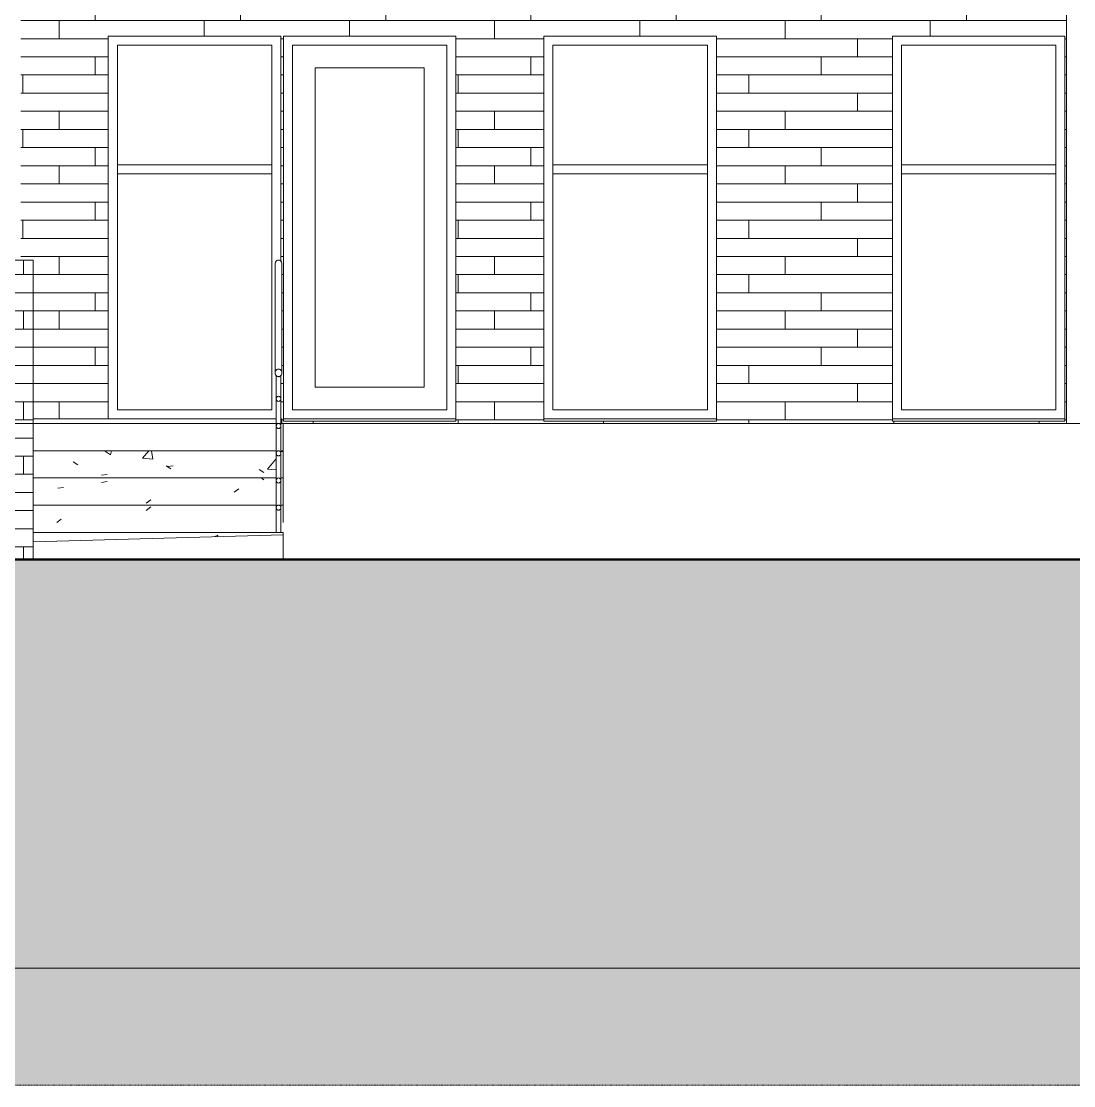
# Model space of a CAD drawing. Header units: inches. Extents: x 1747 to 7606, y -251 to 585.
# Drawn here: x 2253.8 to 2485.8, y -145.9 to 88.6 of the extents above; entities that cross this region are included whole.
import ezdxf

# ---------------------------------------------------------------- set-up
doc = ezdxf.new("R2010")
doc.units = ezdxf.units.IN
doc.header["$MEASUREMENT"] = 0
doc.linetypes.add('Aligning Line 1_8_', pattern=[0.25, 0.125, -0.125])
doc.linetypes.add('Grid Line 1_2_', pattern=[0.875, 0.5, -0.125, 0.125, -0.125])
for name, color, linetype, lineweight in [('0-1', 7, 'Continuous', 5), ('A-FLOR', 192, 'Continuous', 13), ('A-FLOR-HRAL', 11, 'Continuous', 9), ('A-FLOR-LEVL-1', 51, 'Grid Line 1_2_', 9), ('A-GENM', 5, 'Continuous', 9), ('A-WALL', 113, 'Continuous', 13), ('A-WALL-PATT-1', 111, 'Continuous', 9), ('C-TOPO', 7, 'Continuous', 9), ('C-TOPO-1', 250, 'Continuous', 50), ('G-ANNO-SYMB', 111, 'Aligning Line 1_8_', 9), ('G-ANNO-SYMB-1', 147, 'Aligning Line 1_8_', 9), ('S-STRS', 31, 'Continuous', 9)]:
    doc.layers.add(name, color=color, linetype=linetype, lineweight=lineweight)

# ---------------------------------------------------------------- blocks, each defined once
blk = doc.blocks.new('CTR - 2nd Phase_rvt-1-BUILDING ELEVATION - EAST')
at = {"layer": 'A-FLOR-LEVL-1'}
for p, q in [((1856.66, 0), (4168.71, 0)), ((1856.66, -30), (4168.71, -30)), ((1856.66, -120), (4168.71, -120))]:
    blk.add_line(p, q, dxfattribs=at)
blk = doc.blocks.new('CTR  - Topography_rvt-1-BUILDING ELEVATION - EAST')
at = {"layer": 'C-TOPO'}
h = blk.add_hatch(dxfattribs=at)
h.set_pattern_fill('FP_16', color=256, style=0, pattern_type=2)
h.set_pattern_definition([(0, (2870.5, 0), (24, 24), [24, -24]), (0, (2870.5, 9), (24, 24), [24, -24]), (0, (2870.5, 18), (24, 24), [24, -24]), (90, (2873.5, 21), (-24, 24), [24, -24]), (90, (2882.5, 21), (-24, 24), [24, -24]), (90, (2891.5, 21), (-24, 24), [24, -24])])
h.paths.add_polyline_path([(3354.92, -145.93), (4004.23, -145.93), (4004.23, -30), (1953.35, -30), (1953.35, -145.93), (3353.63, -145.93)], flags=0)
at = {"layer": 'A-FLOR-LEVL-1'}
for p, q in [((1856.66, 0), (4168.71, 0)), ((1856.66, -120), (4168.71, -120))]:
    blk.add_line(p, q, dxfattribs=at)
at = {"layer": 'C-TOPO'}
for p, q in [((2383.68, 0), (2348.99, 0)), ((2488.4, 0), (2383.68, 0)), ((2311.52, -24.5), (2256.42, -26.05)), ((2311.52, -24.5), (2256.42, -26.05)), ((2311.52, -24.5), (2311.52, -30)), ((2311.52, -24.5), (2311.52, -30)), ((2294.04, -30), (2181.29, -30)), ((2581.34, -30), (2294.04, -30))]:
    blk.add_line(p, q, dxfattribs=at)
at = {"layer": 'C-TOPO-1'}
for p, q in [((2181.29, -30), (2294.05, -30)), ((2294.05, -30), (2581.33, -30))]:
    blk.add_line(p, q, dxfattribs=at)
at = {"layer": 'G-ANNO-SYMB-1'}
blk.add_line((1953.35, 0), (4072.04, 0), dxfattribs=at)
blk = doc.blocks.new('CTR - 1st Phase - Common Walls_rvt-1-BUILDING ELEVATION - EAST')
at = {"layer": 'A-FLOR-LEVL-1'}
for p, q in [((1856.66, 0), (4168.71, 0)), ((1856.66, -30), (4168.71, -30)), ((1856.66, -120), (4168.71, -120))]:
    blk.add_line(p, q, dxfattribs=at)
at = {"layer": 'G-ANNO-SYMB-1'}
blk.add_line((1953.35, 0), (4072.04, 0), dxfattribs=at)
blk = doc.blocks.new('Railing - 1_-1411116-BUILDING ELEVATION - EAST')
at = {"layer": 'A-FLOR-HRAL'}
for p, q in [((2310.02, 10.57), (2310.02, -24)), ((2311.02, -24), (2311.02, 10.57))]:
    blk.add_line(p, q, dxfattribs=at)
at = {"layer": 'A-FLOR-HRAL', "flags": 128}
for points in [[(2310.48, 10.32), (2310.41, 10.33), (2310.21, 10.38), (2310.07, 10.46), (2310.03, 10.52)], [(2311.01, 10.52), (2310.97, 10.46), (2310.84, 10.38), (2310.63, 10.33), (2310.57, 10.32)]]:
    blk.add_lwpolyline(points, dxfattribs=at)
blk = doc.blocks.new('Railing - Railing-1915569-BUILDING ELEVATION - EAST')
at = {"layer": 'A-FLOR-HRAL'}
for p, q in [((2310.02, 6.47), (2310.02, 5.44)), ((2311.02, 5.44), (2311.02, 6.47)), ((2310.02, 0.47), (2310.02, -0.56)), ((2311.02, -0.56), (2311.02, 0.47)), ((2310.02, -5.53), (2310.02, -6.56)), ((2311.02, -6.56), (2311.02, -5.53)), ((2310.02, -11.52), (2310.02, -12.56)), ((2311.02, -12.56), (2311.02, -11.52)), ((2310.02, -17.52), (2310.02, -18.56)), ((2311.02, -18.56), (2311.02, -17.52))]:
    blk.add_line(p, q, dxfattribs=at)
at = {"layer": 'A-FLOR-HRAL', "flags": 128}
for points in [[(2311.02, 5.44), (2311.01, 5.59), (2310.96, 5.72), (2310.88, 5.84), (2310.77, 5.93), (2310.65, 5.98), (2310.52, 6), (2310.39, 5.98), (2310.27, 5.93), (2310.17, 5.84), (2310.09, 5.72), (2310.04, 5.59), (2310.02, 5.44)], [(2310.02, 5.44), (2310.04, 5.3), (2310.09, 5.16), (2310.17, 5.05), (2310.27, 4.96), (2310.39, 4.9), (2310.52, 4.88), (2310.65, 4.9), (2310.77, 4.96), (2310.88, 5.05), (2310.96, 5.16), (2311.01, 5.3), (2311.02, 5.44)], [(2311.02, -0.56), (2311.01, -0.41), (2310.96, -0.28), (2310.88, -0.16), (2310.77, -0.07), (2310.65, -0.02), (2310.52, 0), (2310.39, -0.02), (2310.27, -0.07), (2310.17, -0.16), (2310.09, -0.28), (2310.04, -0.41), (2310.02, -0.56)], [(2310.02, -0.56), (2310.04, -0.7), (2310.09, -0.84), (2310.17, -0.95), (2310.27, -1.04), (2310.39, -1.1), (2310.52, -1.12), (2310.65, -1.1), (2310.77, -1.04), (2310.88, -0.95), (2310.96, -0.84), (2311.01, -0.7), (2311.02, -0.56)], [(2311.02, -6.56), (2311.01, -6.41), (2310.96, -6.28), (2310.88, -6.16), (2310.77, -6.07), (2310.65, -6.02), (2310.52, -6), (2310.39, -6.02), (2310.27, -6.07), (2310.17, -6.16), (2310.09, -6.28), (2310.04, -6.41), (2310.02, -6.56)], [(2310.02, -6.56), (2310.04, -6.7), (2310.09, -6.84), (2310.17, -6.95), (2310.27, -7.04), (2310.39, -7.1), (2310.52, -7.12), (2310.65, -7.1), (2310.77, -7.04), (2310.88, -6.95), (2310.96, -6.84), (2311.01, -6.7), (2311.02, -6.56)], [(2311.02, -12.56), (2311.01, -12.41), (2310.96, -12.28), (2310.88, -12.16), (2310.77, -12.07), (2310.65, -12.02), (2310.52, -12), (2310.39, -12.02), (2310.27, -12.07), (2310.17, -12.16), (2310.09, -12.28), (2310.04, -12.41), (2310.02, -12.56)], [(2310.02, -12.56), (2310.04, -12.7), (2310.09, -12.84), (2310.17, -12.95), (2310.27, -13.04), (2310.39, -13.1), (2310.52, -13.12), (2310.65, -13.1), (2310.77, -13.04), (2310.88, -12.95), (2310.96, -12.84), (2311.01, -12.7), (2311.02, -12.56)], [(2311.02, -18.56), (2311.01, -18.41), (2310.96, -18.28), (2310.88, -18.16), (2310.77, -18.07), (2310.65, -18.02), (2310.52, -18), (2310.39, -18.02), (2310.27, -18.07), (2310.17, -18.16), (2310.09, -18.28), (2310.04, -18.41), (2310.02, -18.56)], [(2310.02, -18.56), (2310.04, -18.7), (2310.09, -18.84), (2310.17, -18.95), (2310.27, -19.04), (2310.39, -19.1), (2310.52, -19.12), (2310.65, -19.1), (2310.77, -19.04), (2310.88, -18.95), (2310.96, -18.84), (2311.01, -18.7), (2311.02, -18.56)]]:
    blk.add_lwpolyline(points, dxfattribs=at)
blk.add_blockref('Railing - 1_-1411116-BUILDING ELEVATION - EAST', (0, 0))
blk = doc.blocks.new('Top Rail Type - Top Rail_Internal_-1915579-BUILDING ELEVATION - EAST')
at = {"layer": 'A-FLOR-HRAL'}
for p, q in [((2309.77, 35.16), (2309.77, 11.16)), ((2311.27, 11.16), (2311.27, 35.16))]:
    blk.add_line(p, q, dxfattribs=at)
at = {"layer": 'A-FLOR-HRAL', "flags": 128}
for points in [[(2309.77, 35.16), (2309.8, 35.38), (2309.87, 35.58), (2309.99, 35.75), (2310.15, 35.89), (2310.33, 35.97), (2310.52, 36), (2310.72, 35.97), (2310.9, 35.89), (2311.05, 35.75), (2311.17, 35.58), (2311.25, 35.38), (2311.27, 35.16)], [(2311.27, 11.16), (2311.25, 11.38), (2311.17, 11.58), (2311.05, 11.75), (2310.9, 11.89), (2310.72, 11.97), (2310.52, 12), (2310.33, 11.97), (2310.15, 11.89), (2309.99, 11.75), (2309.87, 11.58), (2309.8, 11.38), (2309.77, 11.16)], [(2309.77, 11.16), (2309.8, 10.94), (2309.87, 10.74), (2309.99, 10.57), (2310.15, 10.44), (2310.33, 10.35), (2310.52, 10.32), (2310.72, 10.35), (2310.9, 10.44), (2311.05, 10.57), (2311.17, 10.74), (2311.25, 10.94), (2311.27, 11.16)]]:
    blk.add_lwpolyline(points, dxfattribs=at)
blk = doc.blocks.new('_THE_ WINDOW _ DOOR - Window - 1st Floor-V5-BUILDING ELEVATION - EAST')
at = {"layer": 'A-GENM'}
for p, q in [((3059.82, 85.37), (3021.8, 85.37)), ((3021.8, 85.37), (3021.8, 1)), ((3059.82, 1), (3059.82, 85.37)), ((3023.8, 3), (3023.8, 83.37)), ((3023.8, 83.37), (3057.82, 83.37)), ((3057.82, 83.37), (3057.82, 3)), ((3023.8, 57), (3023.8, 55)), ((3057.82, 57), (3023.8, 57)), ((3057.82, 55), (3057.82, 57)), ((3023.8, 55), (3057.82, 55)), ((3057.82, 3), (3023.8, 3)), ((3021.8, 1), (3021.8, 0.5)), ((3021.8, 1), (3059.82, 1)), ((3021.8, 0.5), (3059.82, 0.5)), ((3059.82, 0.5), (3059.82, 1))]:
    blk.add_line(p, q, dxfattribs=at)
blk = doc.blocks.new('_THE_ WINDOW _ DOOR - Door - 1st Floor-1942396-BUILDING ELEVATION - EAST')
at = {"layer": 'A-GENM'}
for p, q in [((3239.4, 85.37), (3239.4, 1)), ((3277.42, 85.37), (3239.4, 85.37)), ((3277.42, 1), (3277.42, 85.37)), ((3241.4, 83.37), (3275.42, 83.37)), ((3241.4, 3), (3241.4, 83.37)), ((3275.42, 83.37), (3275.42, 3)), ((3246.4, 78.37), (3270.42, 78.37)), ((3246.4, 8), (3246.4, 78.37)), ((3270.42, 78.37), (3270.42, 8)), ((3270.42, 8), (3246.4, 8)), ((3275.42, 3), (3241.4, 3)), ((3239.4, 1), (3239.4, 0.5)), ((3239.4, 1), (3277.42, 1)), ((3239.4, 0.5), (3277.42, 0.5)), ((3277.42, 0.5), (3277.42, 1))]:
    blk.add_line(p, q, dxfattribs=at)
blk = doc.blocks.new('_THE_ WINDOW _ DOOR - Window - 1st Floor-V9-BUILDING ELEVATION - EAST')
at = {"layer": 'A-GENM'}
for p, q in [((2311.02, 85.37), (2273, 85.37)), ((2273, 85.37), (2273, 1)), ((2311.02, 35.78), (2311.02, 85.37)), ((2275, 3), (2275, 83.37)), ((2275, 83.37), (2309.02, 83.37)), ((2309.02, 83.37), (2309.02, 3)), ((2275, 57), (2275, 55)), ((2309.02, 57), (2275, 57)), ((2309.02, 55), (2309.02, 57)), ((2275, 55), (2309.02, 55)), ((2309.02, 3), (2275, 3))]:
    blk.add_line(p, q, dxfattribs=at)
blk = doc.blocks.new('077123 - Manufactured Gutters and Downspouts - 077123 - Manufactured Gutters and Downspouts-1955134-BUILDING ELEVATION - EAST')
at = {"layer": 'A-GENM'}
blk.add_line((2484.14, 0), (2484.14, 91.91), dxfattribs=at)

msp = doc.modelspace()

# ---------------------------------------------------------------- hatches: boundary and pattern name
at = {"layer": 'A-WALL-PATT-1'}
h = msp.add_hatch(dxfattribs=at)
h.set_pattern_fill('FP_24', color=256, style=0, pattern_type=2)
h.set_pattern_definition([(0, (2102.136, 0.8), (0, 4), []), (90, (2102.136, 0.8), (-8, 8), [4, -28]), (90, (2118.136, 4.8), (-8, 8), [4, -28])])
h.paths.add_polyline_path([(2483.02, 0), (2484.14, 0), (2484.14, 105.75), (2253.74, 105.75), (2253.74, 36), (2256.42, 36), (2256.42, 1), (2273, 1), (2273, 85.38), (2311.02, 85.38), (2311.05, 35.75), (2311.17, 35.58), (2311.25, 35.33), (2311.27, 35.16), (2311.25, 10.94), (2311.09, 10.62), (2311.02, 10.46), (2311.03, 1), (2311.27, 1), (2311.27, 0), (2477.25, 0)], flags=0)
h.paths.add_polyline_path([(2518.41, 0), (2518.41, 105.75), (2492.14, 105.75), (2492.14, 0), (2495.26, 0)], flags=0)
h.paths.add_polyline_path([(2313.36, 0.5), (2311.59, 0.5), (2311.59, 85.38), (2349.61, 85.38), (2349.61, 0.5), (2317.5, 0.5)], flags=0)
h.paths.add_polyline_path([(2369, 0.5), (2369, 85.38), (2407.02, 85.38), (2407.02, 0.5)], flags=0)
h.paths.add_polyline_path([(2483.02, 0.5), (2445.8, 0.5), (2445.8, 85.38), (2483.82, 85.38), (2483.82, 0.5)], flags=0)
h.paths.add_polyline_path([(2118.87, 36), (2138.6, 36), (2138.6, 51.14), (2137.35, 50.8), (2138.6, 51.71), (2138.6, 85.38), (2176.62, 85.38), (2176.62, 74.92), (2212.39, 71.26), (2190.56, 65.31), (2176.62, 72.54), (2176.62, 72.48), (2190.31, 65.24), (2176.62, 61.51), (2176.62, 54.92), (2177.92, 49.5), (2177.92, 36), (2245.74, 36), (2245.74, 105.75), (2106.45, 105.75), (2106.45, 36)], flags=0)
h = msp.add_hatch(dxfattribs=at)
h.set_pattern_fill('FP_22', color=256, style=0, pattern_type=2)
h.set_pattern_definition([(0, (2254.299, 0.8), (0, 4), []), (90, (2254.299, 0.8), (-8, 8), [4, -28]), (90, (2270.299, 4.8), (-8, 8), [4, -28])])
h.paths.add_polyline_path([(2059.8, -30), (2256.42, -30), (2256.42, 36), (2059.8, 36), (2059.8, 22.31)], flags=0)
at = {"layer": 'S-STRS'}
h = msp.add_hatch(dxfattribs=at)
h.set_pattern_fill('FP_21', color=256, style=0, pattern_type=2)
h.set_pattern_definition([(49.781, (2870.5, 25.705), (27.5428, -2.3909), [2.867, -31.537]), (355.038, (2870.5, 25.705), (-5.3279, 28.6613), [2.304, -25.343]), (100.531, (2872.794, 25.506), (22.215, 26.2697), [2.429, -26.723]), (45.962, (2870.5, 33.326), (40.9817, -6.3068), [4.303, -47.329]), (96.687, (2873.914, 32.8), (35.891, 37.1178), [3.643, -40.078]), (351.251, (2870.5, 33.326), (35.8914, 37.1176), [3.455, -38.009]), (20.852, (2874.34, 31.42), (22.92095, -15.34096), [2.877, -31.649]), (326.206, (2874.34, 31.42), (9.343, 27.6307), [2.298, -25.283]), (71.317, (2876.25, 30.142), (32.2648, 12.2891), [2.431, -26.737]), (37.286, (2870.499, 25.705), (0.4673, 12.68453), [1.264, -23.702, 1.264, -24.391, -25.367]), (37.286, (2870.499, 25.705), (0.4673, 12.68453), [-50.62, 1.264, -24.104]), (7.443, (2870.499, 25.705), (10.10137, 15.02815), [1.267, -13.4, 1.267, -23.191, -9.695]), (7.443, (2870.499, 25.705), (10.10137, 15.02815), [-39.124, 1.267, -8.428]), (327.701, (2861.936, 25.705), (20.49866, -0.85914), [1.264, -8.314, 1.264, -28.621, -39.656]), (327.701, (2861.936, 25.705), (20.49866, -0.85914), [-39.464, 1.264, -38.391]), (317.721, (2858.096, 25.705), (22.3945, 3.81454), [1.263, -11.173, 1.263, -18.558, -28.125]), (317.721, (2858.096, 25.705), (22.3945, 3.81454), [-32.257, 1.263, -26.862])])
h.paths.add_polyline_path([(2284.39, -12), (2310.02, -12), (2310.02, -6), (2256.42, -6), (2256.42, -12)], flags=0)
h.paths.add_polyline_path([(2311.52, -12), (2311.52, -6), (2311.02, -6), (2311.02, -12)], flags=0)
h = msp.add_hatch(dxfattribs=at)
h.set_pattern_fill('FP_20', color=256, style=0, pattern_type=2)
h.set_pattern_definition([(49.781, (2870.5, 24.136), (27.5428, -2.3909), [2.867, -31.537]), (355.038, (2870.5, 24.136), (-5.3279, 28.6613), [2.304, -25.343]), (100.531, (2872.794, 23.937), (22.215, 26.2697), [2.429, -26.723]), (45.962, (2870.5, 31.757), (40.9817, -6.3068), [4.303, -47.329]), (96.687, (2873.914, 31.23), (35.891, 37.1178), [3.643, -40.078]), (351.251, (2870.5, 31.757), (35.8914, 37.1176), [3.455, -38.009]), (20.852, (2874.34, 29.85), (22.92095, -15.34096), [2.877, -31.649]), (326.206, (2874.34, 29.85), (9.343, 27.6307), [2.298, -25.283]), (71.317, (2876.25, 28.573), (32.2648, 12.2891), [2.431, -26.737]), (37.286, (2870.499, 24.136), (0.4673, 12.68453), [1.264, -23.702, 1.264, -24.391, -25.367]), (37.286, (2870.499, 24.136), (0.4673, 12.68453), [-50.62, 1.264, -24.104]), (7.443, (2870.499, 24.136), (10.10137, 15.02815), [1.267, -13.4, 1.267, -23.191, -9.695]), (7.443, (2870.499, 24.136), (10.10137, 15.02815), [-39.124, 1.267, -8.428]), (327.701, (2861.936, 24.136), (20.49866, -0.85914), [1.264, -8.314, 1.264, -28.621, -39.656]), (327.701, (2861.936, 24.136), (20.49866, -0.85914), [-39.464, 1.264, -38.391]), (317.721, (2858.096, 24.136), (22.3945, 3.81454), [1.263, -11.173, 1.263, -18.558, -28.125]), (317.721, (2858.096, 24.136), (22.3945, 3.81454), [-32.257, 1.263, -26.862])])
h.paths.add_polyline_path([(2300.95, -18), (2310.02, -18), (2310.02, -12), (2256.42, -12), (2256.42, -18), (2284.39, -18)], flags=0)
h.paths.add_polyline_path([(2311.02, -18), (2311.52, -18), (2311.52, -12), (2311.02, -12), (2311.02, -14.49)], flags=0)
h = msp.add_hatch(dxfattribs=at)
h.set_pattern_fill('FP_19', color=256, style=0, pattern_type=2)
h.set_pattern_definition([(49.781, (2870.5, 22.567), (27.5428, -2.3909), [2.867, -31.537]), (355.038, (2870.5, 22.567), (-5.3279, 28.6613), [2.304, -25.343]), (100.531, (2872.794, 22.367), (22.215, 26.2697), [2.429, -26.723]), (45.962, (2870.5, 30.187), (40.9817, -6.3068), [4.303, -47.329]), (96.687, (2873.914, 29.662), (35.891, 37.1178), [3.643, -40.078]), (351.251, (2870.5, 30.187), (35.8914, 37.1176), [3.455, -38.009]), (20.852, (2874.34, 28.282), (22.92095, -15.34096), [2.877, -31.649]), (326.206, (2874.34, 28.282), (9.343, 27.6307), [2.298, -25.283]), (71.317, (2876.25, 27.004), (32.2648, 12.2891), [2.431, -26.737]), (37.286, (2870.499, 22.567), (0.4673, 12.68453), [1.264, -23.702, 1.264, -24.391, -25.367]), (37.286, (2870.499, 22.567), (0.4673, 12.68453), [-50.62, 1.264, -24.104]), (7.443, (2870.499, 22.567), (10.10137, 15.02815), [1.267, -13.4, 1.267, -23.191, -9.695]), (7.443, (2870.499, 22.567), (10.10137, 15.02815), [-39.124, 1.267, -8.428]), (327.701, (2861.936, 22.567), (20.49866, -0.85914), [1.264, -8.314, 1.264, -28.621, -39.656]), (327.701, (2861.936, 22.567), (20.49866, -0.85914), [-39.464, 1.264, -38.391]), (317.721, (2858.096, 22.567), (22.3945, 3.81454), [1.263, -11.173, 1.263, -18.558, -28.125]), (317.721, (2858.096, 22.567), (22.3945, 3.81454), [-32.257, 1.263, -26.862])])
h.paths.add_polyline_path([(2256.42, -23.61), (2264.43, -23.11), (2310.02, -21.86), (2310.02, -18), (2256.42, -18), (2256.42, -23.33)], flags=0)
h.paths.add_polyline_path([(2311.02, -21.83), (2311.52, -21.82), (2311.52, -18), (2311.02, -18), (2311.02, -19.75)], flags=0)
h = msp.add_hatch(dxfattribs=at)
h.set_pattern_fill('FP_18', color=256, style=0, pattern_type=2)
h.set_pattern_definition([(49.781, (2870.5, 20.997), (27.5428, -2.3909), [2.867, -31.537]), (355.038, (2870.5, 20.997), (-5.3279, 28.6613), [2.304, -25.343]), (100.531, (2872.794, 20.798), (22.215, 26.2697), [2.429, -26.723]), (45.962, (2870.5, 28.618), (40.9817, -6.3068), [4.303, -47.329]), (96.687, (2873.914, 28.093), (35.891, 37.1178), [3.643, -40.078]), (351.251, (2870.5, 28.62), (35.8914, 37.1176), [3.455, -38.009]), (20.852, (2874.34, 26.713), (22.92095, -15.34096), [2.877, -31.649]), (326.206, (2874.34, 26.713), (9.343, 27.6307), [2.298, -25.283]), (71.317, (2876.25, 25.435), (32.2648, 12.2891), [2.431, -26.737]), (37.286, (2870.499, 20.997), (0.4673, 12.68453), [1.264, -23.702, 1.264, -24.391, -25.367]), (37.286, (2870.499, 20.997), (0.4673, 12.68453), [-50.62, 1.264, -24.104]), (7.443, (2870.499, 20.997), (10.10137, 15.02815), [1.267, -13.4, 1.267, -23.191, -9.695]), (7.443, (2870.499, 20.997), (10.10137, 15.02815), [-39.124, 1.267, -8.428]), (327.701, (2861.936, 20.997), (20.49866, -0.85914), [1.264, -8.314, 1.264, -28.621, -39.656]), (327.701, (2861.936, 20.997), (20.49866, -0.85914), [-39.464, 1.264, -38.391]), (317.721, (2858.096, 20.997), (22.3945, 3.81454), [1.263, -11.173, 1.263, -18.558, -28.125]), (317.721, (2858.096, 20.997), (22.3945, 3.81454), [-32.257, 1.263, -26.862])])
h.paths.add_polyline_path([(2256.42, -26), (2311.52, -24.47), (2311.52, -24), (2256.42, -24), (2256.42, -25.92)], flags=0)

# ---------------------------------------------------------------- linework, layer by layer
at = {"layer": 'A-FLOR'}
for p, q in [((2256.42, 1), (2310.02, 1)), ((2256.42, 0), (2310.02, 0)), ((2311.02, 1), (2311.27, 1)), ((2311.52, 0), (2311.02, 0)), ((2311.27, 1), (2311.27, 0)), ((2311.52, -6), (2311.52, 0))]:
    msp.add_line(p, q, dxfattribs=at)
at = {"layer": 'A-FLOR-LEVL-1'}
for p, q in [((1857.41, 0), (4167.96, 0)), ((1857.41, -30), (4167.96, -30)), ((1857.41, -120), (4167.96, -120))]:
    msp.add_line(p, q, dxfattribs=at)
at = {"layer": 'A-WALL'}
for p, q in [((2256.42, 36), (2059.8, 36)), ((2256.42, -30), (2256.42, 36)), ((2311.52, 0), (2349.27, 0)), ((2311.59, 0.5), (2311.59, 1)), ((2349.61, 0.5), (2311.59, 0.5)), ((2349.61, 1), (2349.61, 0.5)), ((2369, 0.5), (2369, 1)), ((2407.02, 0.5), (2369, 0.5)), ((2407.02, 1), (2407.02, 0.5)), ((2445.8, 0.5), (2445.8, 1)), ((2483.82, 0.5), (2445.8, 0.5)), ((2483.82, 1), (2483.82, 0.5))]:
    msp.add_line(p, q, dxfattribs=at)
at = {"layer": 'G-ANNO-SYMB'}
for p, q in [((1953.35, 0), (4072.04, 0)), ((1953.35, -145.84), (4072.04, -145.84))]:
    msp.add_line(p, q, dxfattribs=at)
at = {"layer": 'S-STRS'}
for p, q in [((2256.42, -6), (2310.02, -6)), ((2311.02, -6), (2311.52, -6)), ((2311.52, -6), (2311.52, -12)), ((2256.42, -12), (2310.02, -12)), ((2311.02, -12), (2311.52, -12)), ((2311.52, -12), (2311.52, -18)), ((2256.42, -18), (2310.02, -18)), ((2311.02, -18), (2311.52, -18)), ((2311.52, -18), (2311.52, -21.82)), ((2311.52, -24), (2256.42, -24)), ((2311.52, -24.49), (2311.52, -24))]:
    msp.add_line(p, q, dxfattribs=at)

# ---------------------------------------------------------------- block references
at = {"layer": '0-1'}
for name in ['CTR - 2nd Phase_rvt-1-BUILDING ELEVATION - EAST', 'CTR - 1st Phase - Common Walls_rvt-1-BUILDING ELEVATION - EAST', 'CTR  - Topography_rvt-1-BUILDING ELEVATION - EAST']:
    msp.add_blockref(name, (0, 0), dxfattribs=at)
at = {"layer": 'A-FLOR-HRAL'}
for name in ['Top Rail Type - Top Rail_Internal_-1915579-BUILDING ELEVATION - EAST', 'Railing - Railing-1915569-BUILDING ELEVATION - EAST']:
    msp.add_blockref(name, (0, 0), dxfattribs=at)
at = {"layer": 'A-GENM'}
for name, p in [('077123 - Manufactured Gutters and Downspouts - 077123 - Manufactured Gutters and Downspouts-1955134-BUILDING ELEVATION - EAST', (0, 0)), ('_THE_ WINDOW _ DOOR - Window - 1st Floor-V9-BUILDING ELEVATION - EAST', (0, 0)), ('_THE_ WINDOW _ DOOR - Door - 1st Floor-1942396-BUILDING ELEVATION - EAST', (-927.81, 0)), ('_THE_ WINDOW _ DOOR - Window - 1st Floor-V5-BUILDING ELEVATION - EAST', (-652.8, 0)), ('_THE_ WINDOW _ DOOR - Window - 1st Floor-V5-BUILDING ELEVATION - EAST', (-576, 0))]:
    msp.add_blockref(name, p, dxfattribs=at)

doc.saveas('drawing.dxf')
